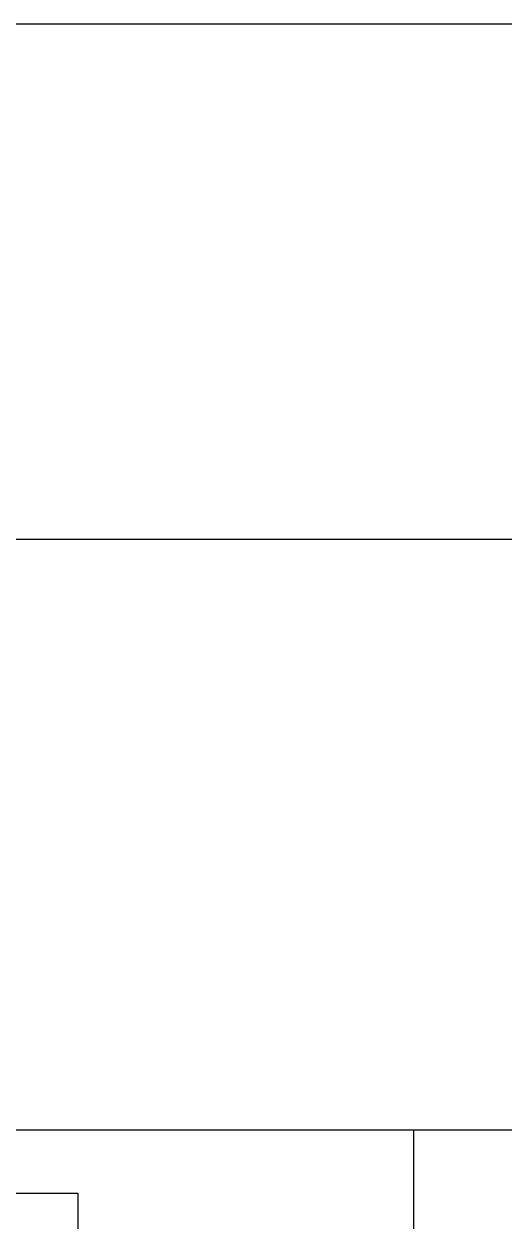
# Model space of a CAD drawing. Header units: millimetres. Extents: x 116443 to 620443, y -399357 to -63957.
# Drawn here: x 398187 to 399952, y -168363 to -163968 of the extents above; entities that cross this region are included whole.
import ezdxf

# ---------------------------------------------------------------- set-up
doc = ezdxf.new("R2010")
doc.units = ezdxf.units.MM
doc.header["$LTSCALE"] = 600
doc.layers.add('z', color=8, linetype='Continuous')
doc.layers.add('레이스웨이', color=6, linetype='Continuous')

msp = doc.modelspace()

# ---------------------------------------------------------------- linework, layer by layer
at = {"layer": 'z', "color": 8, "linetype": 'Continuous'}
for p, q in [((395684.9, -163967.7), (402389.9, -163967.7)), ((398384.9, -168260.7), (398384.9, -169000.7))]:
    msp.add_line(p, q, dxfattribs=at)
at = {"layer": 'z', "color": 8}
msp.add_line((391444.9, -168260.7), (398384.9, -168260.7), dxfattribs=at)
msp.add_lwpolyline([(400885.4, -181260.7), (400885.4, -174060.7), (402084.9, -174060.7), (402084.9, -165860.7), (398084.9, -165860.7)], dxfattribs=at)
at = {"layer": '레이스웨이', "color": 6, "lineweight": 30}
for p, q in [((370694.9, -168028.7), (399618.3, -168028.7)), ((399618.3, -168028.7), (399618.3, -225753.4)), ((399618.3, -168028.7), (416814.1, -168028.7))]:
    msp.add_line(p, q, dxfattribs=at)

doc.saveas('drawing.dxf')
